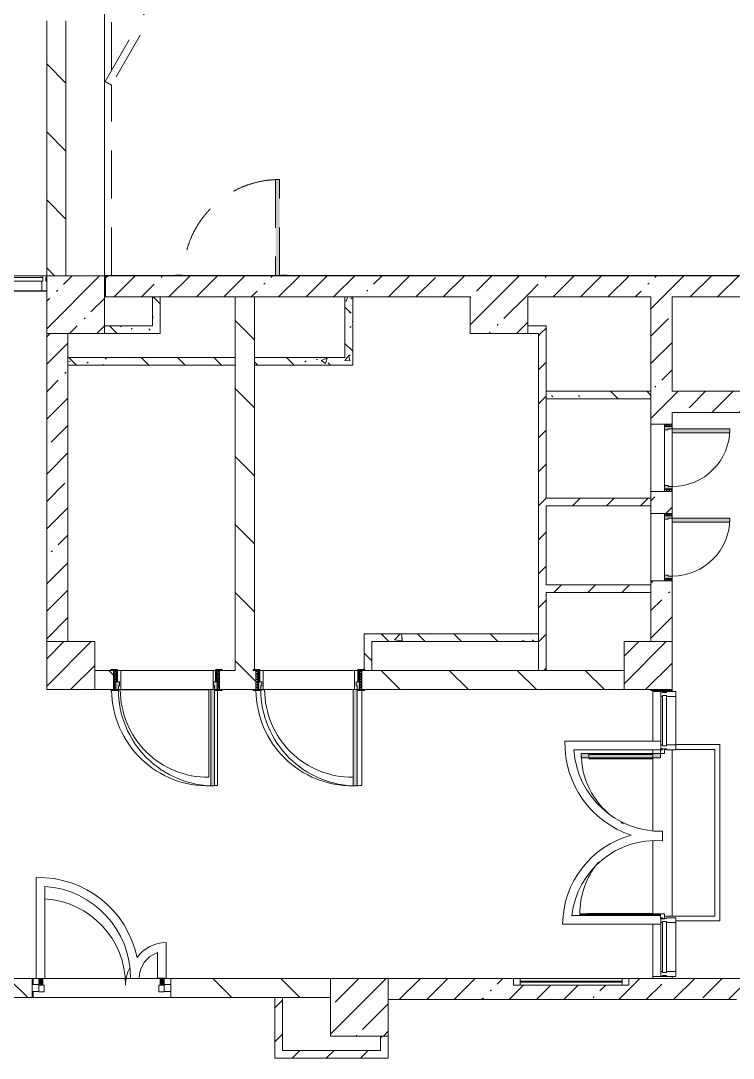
# Model space of a CAD drawing. Header units: millimetres. Extents: x 81632 to 272167, y -8553 to 29000.
# Drawn here: x 158402 to 165806, y 7070 to 17850 of the extents above; entities that cross this region are included whole.
import ezdxf

# ---------------------------------------------------------------- set-up
doc = ezdxf.new("R2010")
doc.units = ezdxf.units.MM
doc.linetypes.add('200_ШТРИХ__ш1_п0_6_', pattern=[800, 500, -300])
for name, color, linetype, lineweight, true_color in [('A-DETL-GENF-2', 7, 'Continuous', 5, 0xe2e2e2), ('A-DETL-GENF-4', 7, 'Continuous', 5, 0xaaaaaa), ('A-DOOR-5', 7, 'Continuous', 5, 0xe2e2e2), ('A-DOOR-6', 7, 'Continuous', 5, 0xaaaaaa), ('A-DOOR-FRAM-4', 7, 'Continuous', 5, 0xe2e2e2), ('A-DOOR-FRAM-6', 7, 'Continuous', 5, 0xaaaaaa), ('A-FLOR-1', 7, 'Continuous', 5, 0xaaaaaa), ('I-WALL-5', 7, 'Continuous', 5, 0x787878)]:
    doc.layers.add(name, color=color, linetype=linetype, lineweight=lineweight, true_color=true_color)
for name, color, linetype, lineweight in [('A-DETL-MBND-1', 7, '200_ШТРИХ__ш1_п0_6_', 9), ('A-GLAZ-3', 7, 'Continuous', 5), ('A-GLAZ-CURT-2', 7, 'Continuous', 5), ('A-GLAZ-CWMG-2', 7, 'Continuous', 5), ('A-WALL', 7, 'Continuous', 9), ('I-WALL-3', 7, 'Continuous', 5), ('S-COLS-1', 7, 'Continuous', 5)]:
    doc.layers.add(name, color=color, linetype=linetype, lineweight=lineweight)
pattern_1 = [(135, (144961.33, 0), (-353.5534, -353.5534), [])]
pattern_2 = [(45, (144961.33, 0), (-285.123, 285.123), []), (45, (145246.45, 0), (-285.123, 285.123), [504.031, -100.806, 16.764, -84.042])]
pattern_3 = [(45, (144961.33, 0), (-176.7767, 176.7767), [])]
pattern_4 = [(135, (144961.33, 0), (-377.171, -377.171), [533.4, -88.9, 17.78, -88.9]), (135, (144961.33, 376.94), (-377.171, -377.171), []), (50, (144961.33, 0), (637.645, -55.787), [66.675, -733.425]), (355, (144961.3, 0), (-123.35, 668.7), [53.34, -586.74]), (100.451, (145014.47, -4.65), (514.299, 612.908), [56.665, -623.315]), (46.184, (144961.3, 177.8), (948.776, -147.15), [100.012, -1100.137]), (96.636, (145040.4, 165.5), (830.91, 865.997), [84.998, -934.973]), (351.184, (144961.3, 177.8), (830.918, 865.99), [80.01, -880.11]), (21, (145050.23, 133.35), (530.651, -357.928), [66.675, -733.425]), (326, (145050.2, 133.35), (216.308, 644.658), [53.34, -586.74]), (71.451, (145094.45, 103.5), (746.96, 286.724), [56.665, -623.315]), (37.5, (144961.33, 0), (10.8105, 295.9426), [16.764, -562.864, 16.764, -578.866, -588.962]), (37.5, (144961.33, 0), (10.8105, 295.9426), [-1175.258, 16.764, -572.198]), (7.5, (144961.33, 0), (233.869, 350.6318), [16.764, -322.834, 16.764, -549.529, -224.472]), (7.5, (144961.33, 0), (233.869, 350.6318), [-905.891, 16.764, -207.708]), (327.5, (144763.08, 0), (474.5678, -20.0513), [16.764, -205.486, 16.764, -676.656, -920.115]), (327.5, (144763.08, 0), (474.5678, -20.0513), [-915.67, 16.764, -903.351]), (317.5, (144674.2, 0), (518.452, 88.9934), [16.764, -272.161, 16.764, -443.738, -653.415]), (317.5, (144674.2, 0), (518.452, 88.9934), [-749.427, 16.764, -636.651])]

# ---------------------------------------------------------------- blocks, each defined once
blk = doc.blocks.new('BSC_Колонна _Прямоугольная - 600х600-V28-2_6_3_птичка')
at = {"layer": 'S-COLS-1'}
h = blk.add_hatch(dxfattribs=at)
h.set_pattern_fill('FP_66', color=256, style=0, pattern_type=2)
h.set_pattern_definition([(45, (-14010, -14900), (-285.123, 285.123), []), (45, (-13724.88, -14900), (-285.123, 285.123), [504.031, -100.806, 16.764, -84.042])])
h.paths.add_polyline_path([(-300, -300), (300, -300), (300, 300), (-300, 300), (-300, -30)])
for p, q in [((300, 300), (-300, 300)), ((-300, 300), (-300, -300)), ((300, -300), (300, 300)), ((-300, -300), (300, -300))]:
    blk.add_line(p, q, dxfattribs=at)
blk = doc.blocks.new('110_Дверь_СКБ_1Ст_Внутренняя1 - Д-4 1100x2100h_су мгн-32375332-2_6_3_птичка')
at = {"layer": 'A-DOOR-5'}
h = blk.add_hatch(color=256, dxfattribs=at)
h.paths.add_polyline_path([(512.5, 100), (512.5, 60), (502.5, 60), (502.5, 20), (537.5, 24.3), (537.5, 100)])
h.paths.add_polyline_path([(-487.5, 100), (-512.5, 100), (-512.5, 20), (-477.5, 20), (-477.5, 60), (-487.5, 60)])
at = {"layer": 'A-DOOR-6'}
h = blk.add_hatch(dxfattribs=at)
h.set_pattern_fill('FP_22', color=256, style=0, pattern_type=2)
h.set_pattern_definition([(135, (1751.41, 164.685), (-14.14214, -14.14214), []), (225, (1751.41, 164.685), (14.14214, -14.14214), [])])
h.paths.add_polyline_path([(562.5, 100), (537.5, 100), (537.5, -100), (562.5, -100), (562.5, 24.3)])
at = {"layer": 'A-DOOR-FRAM-4'}
for points in [[(-487.5, 1100), (-487.5, 100), (-447.5, 100), (-447.5, 1100)], [(-567.5, 108), (-567.5, 100), (-497.5, 100), (-497.5, 108)], [(592.5, 108), (522.5, 108), (522.5, 100), (592.5, 100)], [(-497.5, 20), (-512.5, 20), (-512.5, -100), (-497.5, -100)], [(537.5, 20), (522.5, 20), (522.5, -100), (537.5, -100)], [(-567.5, -100), (-567.5, -108), (-497.5, -108), (-497.5, -100)], [(592.5, -100), (522.5, -100), (522.5, -108), (592.5, -108)]]:
    blk.add_hatch(color=256, dxfattribs=at).paths.add_polyline_path(points)
at = {"layer": 'A-DOOR-FRAM-6'}
h = blk.add_hatch(dxfattribs=at)
h.set_pattern_fill('FP_23', color=256, style=0, pattern_type=2)
h.set_pattern_definition([(45, (-371.384, 164.685), (-14.1421, 14.1421), []), (135, (-371.384, 164.685), (-14.1421, -14.1421), [])])
h.paths.add_polyline_path([(-512.5, 100), (-537.5, 100), (-537.5, -100), (-512.5, -100)])
at = {"layer": 'A-DOOR-6'}
for p, q in [((-487.5, 1100), (-487.5, 100)), ((-447.5, 1100), (-487.5, 1100)), ((-447.5, 100), (-447.5, 1100)), ((-487.5, 100), (-447.5, 100))]:
    blk.add_line(p, q, dxfattribs=at)
blk.add_arc((-487.5, 100), 1000, 360, 90, dxfattribs=at)
at = {"layer": 'A-DOOR-FRAM-6'}
for p, q in [((-497.5, 108), (-567.5, 108)), ((-567.5, 108), (-567.5, 100)), ((-497.5, 100), (-497.5, 108)), ((592.5, 108), (522.5, 108)), ((522.5, 108), (522.5, 100)), ((592.5, 100), (592.5, 108)), ((-567.5, 100), (-497.5, 100)), ((-512.5, 100), (-537.5, 100)), ((-537.5, 100), (-537.5, -100)), ((-487.5, 100), (-512.5, 100)), ((-512.5, 100), (-512.5, 20)), ((-512.5, -100), (-512.5, 100)), ((-497.5, 100), (-512.5, 100)), ((-512.5, 100), (-512.5, 99)), ((-512.5, 99), (-497.5, 99)), ((-512.5, 20), (-477.5, 20)), ((-497.5, 20), (-512.5, 20)), ((-512.5, 20), (-512.5, -100)), ((-497.5, 99), (-497.5, 100)), ((-497.5, -100), (-497.5, 20)), ((-487.5, 60), (-487.5, 100)), ((-477.5, 60), (-487.5, 60)), ((-477.5, 20), (-477.5, 60)), ((512.5, 60), (502.5, 60)), ((502.5, 60), (502.5, 20)), ((502.5, 20), (537.5, 20)), ((512.5, 100), (512.5, 60)), ((537.5, 100), (512.5, 100)), ((537.5, 100), (522.5, 100)), ((522.5, 100), (522.5, 99)), ((522.5, 100), (592.5, 100)), ((522.5, 99), (537.5, 99)), ((537.5, 20), (522.5, 20)), ((522.5, 20), (522.5, -100)), ((537.5, 20), (537.5, 100)), ((562.5, 100), (537.5, 100)), ((537.5, 100), (537.5, -100)), ((537.5, 99), (537.5, 100)), ((537.5, -100), (537.5, 20)), ((562.5, -100), (562.5, 100)), ((-497.5, -100), (-567.5, -100)), ((-567.5, -100), (-567.5, -108)), ((-537.5, -100), (-512.5, -100)), ((-512.5, -100), (-497.5, -100)), ((-497.5, -108), (-497.5, -100)), ((522.5, -100), (537.5, -100)), ((592.5, -100), (522.5, -100)), ((522.5, -100), (522.5, -108)), ((537.5, -100), (562.5, -100)), ((592.5, -108), (592.5, -100)), ((-567.5, -108), (-497.5, -108)), ((522.5, -108), (592.5, -108))]:
    blk.add_line(p, q, dxfattribs=at)
blk = doc.blocks.new('110_Дверь_СКБ_1Ст_Внутренняя1 - Д-13 1100x2100h_кладовая-33288301-2_6_3_птичка')
at = {"layer": 'A-DETL-MBND-1'}
for points in [[(512, 113), (512, 1110), (472, 1110), (472, 113)], [(592, 113), (592, 118), (522, 113)]]:
    blk.add_hatch(color=256, dxfattribs=at).paths.add_polyline_path(points)
for p, q in [((472, 1110), (472, 113)), ((512, 1110), (472, 1110)), ((512, 113), (512, 1110)), ((-498, 118), (-568, 118)), ((592, 118), (522, 118))]:
    blk.add_line(p, q, dxfattribs=at)
blk.add_arc((512, 110), 1000, 90, 179.8021, dxfattribs=at)
blk = doc.blocks.new('DOR__перегородка__Прямоугольная - ТП-2_ Вн_ДПГ_9480х4200h_2-23998078-2_6_3_птичка')
at = {"layer": 'A-DETL-MBND-1'}
for p, q in [((3, -75), (1987, -75)), ((1982, -72), (2019, -7)), ((3194, -772), (1982, -72)), ((2019, -7), (3231, -707)), ((2137, -75), (4324, -75)), ((3230, -707), (4443, -7)), ((4480, -72), (3268, -772)), ((4443, -7), (4480, -72)), ((4474, -75), (4487, -75)), ((4481, -72), (4518, -7)), ((5693, -772), (4481, -72)), ((4518, -7), (5731, -707)), ((4637, -75), (6824, -75)), ((5730, -707), (6942, -7)), ((6980, -72), (5767, -772)), ((6942, -7), (6980, -72)), ((6974, -75), (6985, -75)), ((6979, -72), (7017, -7)), ((8192, -772), (6979, -72)), ((7017, -7), (8229, -707)), ((7135, -75), (9323, -75)), ((8229, -707), (9441, -7)), ((9479, -72), (8267, -772)), ((9105, -201), (9105, -75)), ((9180, -158), (9180, -75)), ((9255, -114), (9255, -75)), ((9441, -7), (9479, -72)), ((9473, -75), (9480, -75)), ((9255, -1474), (9255, -201)), ((9330, -1474), (9330, -158)), ((9405, -1474), (9405, -114)), ((9105, -1474), (9105, -288)), ((9180, -1474), (9180, -244)), ((9480, -1474), (9480, -450)), ((3231, -707), (3194, -772)), ((3268, -772), (3230, -707)), ((5731, -707), (5693, -772)), ((5767, -772), (5730, -707)), ((8229, -707), (8192, -772)), ((8267, -772), (8229, -707)), ((9105, -1474), (9480, -1474))]:
    blk.add_line(p, q, dxfattribs=at)
blk = doc.blocks.new('BSC_Колонна _Прямоугольная - 500х500-V83-2_6_3_птичка')
at = {"layer": 'S-COLS-1'}
h = blk.add_hatch(dxfattribs=at)
h.set_pattern_fill('FP_107', color=256, style=0, pattern_type=2)
h.set_pattern_definition([(45, (-19960, -11150), (-285.123, 285.123), []), (45, (-19674.88, -11150), (-285.123, 285.123), [504.031, -100.806, 16.764, -84.042])])
h.paths.add_polyline_path([(-118, -250), (250, -250), (250, 250), (-250, 250), (-250, -250)])
for p, q in [((250, 250), (-250, 250)), ((-250, 250), (-250, -250)), ((250, -250), (250, 250)), ((-250, -250), (250, -250))]:
    blk.add_line(p, q, dxfattribs=at)
blk = doc.blocks.new('110_Дверь_СКБ_1Ст - д-18 _п_ 700x2100h_Технический шкаф ЭОМ и СС-32102833-2_6_3_птичка')
at = {"layer": 'A-DOOR-5'}
h = blk.add_hatch(color=256, dxfattribs=at)
h.paths.add_polyline_path([(337.5, 110), (312.5, 110), (312.5, 70), (302.5, 70), (302.5, 30), (337.5, 30)])
h.paths.add_polyline_path([(-277.5, 30), (-277.5, 70), (-287.5, 70), (-287.5, 110), (-312.5, 110), (-312.5, 30)])
at = {"layer": 'A-DOOR-6'}
h = blk.add_hatch(dxfattribs=at)
h.set_pattern_fill('FP_121', color=256, style=0, pattern_type=2)
h.set_pattern_definition([(135, (1951.41, 174.685), (-14.14214, -14.14214), []), (225, (1951.41, 174.685), (14.14214, -14.14214), [])])
h.paths.add_polyline_path([(362.5, 110), (337.5, 110), (337.5, 30), (362.5, 30)])
at = {"layer": 'A-DOOR-FRAM-4'}
blk.add_hatch(color=256, dxfattribs=at).paths.add_polyline_path([(-247.5, 710), (-287.5, 710), (-287.5, 110), (-247.5, 110), (-247.5, 642.1)])
at = {"layer": 'A-DOOR-FRAM-6'}
h = blk.add_hatch(dxfattribs=at)
h.set_pattern_fill('FP_122', color=256, style=0, pattern_type=2)
h.set_pattern_definition([(45, (-171.384, 174.685), (-14.1421, 14.1421), []), (135, (-171.384, 174.685), (-14.1421, -14.1421), [])])
h.paths.add_polyline_path([(-312.5, 110), (-337.5, 110), (-337.5, 30), (-312.5, 30)])
at = {"layer": 'A-DOOR-6'}
for p, q in [((-287.5, 710), (-287.5, 110)), ((-247.5, 710), (-287.5, 710)), ((-247.5, 110), (-247.5, 710)), ((-287.5, 110), (-247.5, 110))]:
    blk.add_line(p, q, dxfattribs=at)
blk.add_arc((-287.5, 110), 600, 360, 90, dxfattribs=at)
at = {"layer": 'A-DOOR-FRAM-6'}
for p, q in [((-312.5, 110), (-337.5, 110)), ((-337.5, 110), (-337.5, 30)), ((-287.5, 110), (-312.5, 110)), ((-312.5, 110), (-312.5, 30)), ((-312.5, 30), (-312.5, 110)), ((-287.5, 70), (-287.5, 110)), ((-247.5, 110), (312.5, 110)), ((312.5, 110), (312.5, 70)), ((337.5, 110), (312.5, 110)), ((337.5, 30), (337.5, 110)), ((362.5, 110), (337.5, 110)), ((337.5, 110), (337.5, 30)), ((362.5, 30), (362.5, 110)), ((-337.5, 30), (-312.5, 30)), ((-312.5, 30), (-277.5, 30)), ((-277.5, 70), (-287.5, 70)), ((-277.5, 30), (-277.5, 70)), ((302.5, 30), (-277.5, 30)), ((312.5, 70), (302.5, 70)), ((302.5, 70), (302.5, 30)), ((302.5, 30), (337.5, 30)), ((337.5, 30), (362.5, 30))]:
    blk.add_line(p, q, dxfattribs=at)
blk = doc.blocks.new('BSC_Колонна _Прямоугольная - 500х500-V111-2_6_3_птичка')
at = {"layer": 'S-COLS-1'}
h = blk.add_hatch(dxfattribs=at)
h.set_pattern_fill('FP_130', color=256, style=0, pattern_type=2)
h.set_pattern_definition([(45, (-13960, -11150), (-285.123, 285.123), []), (45, (-13674.88, -11150), (-285.123, 285.123), [504.031, -100.806, 16.764, -84.042])])
h.paths.add_polyline_path([(-250, -250), (250, -250), (250, 250), (-250, 250)])
for p, q in [((250, 250), (-250, 250)), ((-250, 250), (-250, -250)), ((250, -250), (250, 250)), ((-250, -250), (250, -250))]:
    blk.add_line(p, q, dxfattribs=at)
blk = doc.blocks.new('BSC_Колонна _Прямоугольная - 600х600-V131-2_6_3_птичка')
at = {"layer": 'S-COLS-1'}
h = blk.add_hatch(dxfattribs=at)
h.set_pattern_fill('FP_150', color=256, style=0, pattern_type=2)
h.set_pattern_definition([(45, (-16960, -7600), (-285.123, 285.123), []), (45, (-16674.88, -7600), (-285.123, 285.123), [504.031, -100.806, 16.764, -84.042])])
h.paths.add_polyline_path([(-300, -300), (300, -300), (300, 300), (-300, 300)])
for p, q in [((300, 300), (-300, 300)), ((-300, 300), (-300, -300)), ((300, -300), (300, 300)), ((-300, -300), (300, -300))]:
    blk.add_line(p, q, dxfattribs=at)
blk = doc.blocks.new('Прямоугольный импост - Импост структурный с накладкой - 160мм-23997896-2_6_3_птичка')
at = {"layer": 'A-GLAZ-CWMG-2'}
for p, q in [((-50, 40), (-50, 140)), ((-50, 140), (0, 140)), ((-40, 40), (-50, 40)), ((-50, -17), (-50, 0)), ((-50, 0), (-40, 0)), ((-40, 0), (-40, 40)), ((-10, 40), (-10, 0)), ((0, 40), (-10, 40)), ((-10, 0), (0, 0)), ((0, -17), (-50, -17))]:
    blk.add_line(p, q, dxfattribs=at)
blk = doc.blocks.new('Системная панель - Стекло - 40мм-23997898-2_6_3_птичка')
at = {"layer": 'A-GLAZ-CURT-2'}
h = blk.add_hatch(dxfattribs=at)
h.set_pattern_fill('FP_155', color=256, style=0, pattern_type=2)
h.set_pattern_definition([(45, (-13750.1, -14683), (-1414.21, 1414.21), [1000, -3000]), (45, (-14750.1, -15183), (-1414.21, 1414.21), [3000, -1000]), (45, (-12750.1, -15683), (-1414.21, 1414.21), [1000, -3000])])
h.paths.add_polyline_path([(420, -40), (420, 0), (-420, 0), (-420, -40), (288, -40)])
for p, q in [((420, 0), (-420, 0)), ((-420, 0), (-420, -40)), ((-420, -40), (420, -40)), ((420, -40), (420, 0))]:
    blk.add_line(p, q, dxfattribs=at)
blk = doc.blocks.new('Прямоугольный импост - Импост структурный с накладкой - 160мм-23771920-2_6_3_птичка')
at = {"layer": 'A-GLAZ-CWMG-2'}
for p, q in [((13660, 15200), (12840, 15200)), ((13660, 15043), (12840, 15043))]:
    blk.add_line(p, q, dxfattribs=at)
blk = doc.blocks.new('Прямоугольный импост - 50 x 70 мм-31927764-2_6_3_птичка')
at = {"layer": 'A-GLAZ-CWMG-2'}
for p, q in [((-70, 35), (0, 35)), ((-70, -35), (-70, 35)), ((0, 35), (0, -35)), ((0, -35), (-70, -35))]:
    blk.add_line(p, q, dxfattribs=at)
blk = doc.blocks.new('Дверь_Витражная_остекление_ - ДВН_ДАО_Главный вход_1200 в свету Д-22 _п_-31928779-2_6_3_птичка')
at = {"layer": 'A-DOOR-5'}
for points in [[(-610, 30), (-610, 100), (-650, 100), (-650, 30)], [(650, 30), (650, 103), (610, 103), (610, 30)]]:
    blk.add_hatch(color=256, dxfattribs=at).paths.add_polyline_path(points)
at = {"layer": 'A-DETL-GENF-4'}
for p, q in [((-650, 100), (-650, 35)), ((-650, 30), (-610, 30)), ((-595, 30), (-650, 30)), ((-610, 30), (-610, 100)), ((-595, -40), (-595, 30)), ((595, -40), (595, 30)), ((595, 30), (650, 30)), ((610, 103), (610, 30)), ((610, 30), (650, 30)), ((650, 35), (650, 103)), ((-650, -40), (-595, -40)), ((650, -40), (595, -40))]:
    blk.add_line(p, q, dxfattribs=at)
at = {"layer": 'A-DOOR-6'}
for p, q in [((-650, 100), (-650, 35)), ((650, 103), (650, 35))]:
    blk.add_line(p, q, dxfattribs=at)
for centre, radius, start, end in [((-650, 30), 900, 360, 86.0972), ((650, 30), 400, 153.3442, 180)]:
    blk.add_arc(centre, radius, start, end, dxfattribs=at)
blk = doc.blocks.new('Прямоугольный импост - 50 x 70 мм-31701779-2_6_3_птичка')
at = {"layer": 'A-GLAZ-CWMG-2'}
for p, q in [((0, 35), (-70, 35)), ((-70, 35), (-70, -35)), ((0, -35), (0, 35)), ((-70, -35), (0, -35))]:
    blk.add_line(p, q, dxfattribs=at)
blk = doc.blocks.new('Прямоугольный импост - Импост структурный с накладкой - 160мм Темный-30756008-2_6_3_птичка')
at = {"layer": 'A-GLAZ-CWMG-2'}
for p, q in [((-50, 0), (-50, 17)), ((-50, 17), (0, 17)), ((-40, 0), (-50, 0)), ((-40, -40), (-40, 0)), ((0, 0), (-10, 0)), ((-10, 0), (-10, -40)), ((0, 17), (0, 0)), ((-50, -140), (-50, -40)), ((-50, -40), (-40, -40)), ((-10, -40), (0, -40)), ((0, -40), (0, -140)), ((0, -140), (-50, -140))]:
    blk.add_line(p, q, dxfattribs=at)
blk = doc.blocks.new('Системная панель - Стекло - 40мм-32387041-2_6_3_птичка')
at = {"layer": 'A-GLAZ-CURT-2'}
h = blk.add_hatch(dxfattribs=at)
h.set_pattern_fill('FP_160', color=256, style=0, pattern_type=2)
h.set_pattern_definition([(135, (10077.7, -20610), (-1414.21, -1414.21), [1000, -3000]), (135, (10577.7, -21610), (-1414.21, -1414.21), [3000, -1000]), (135, (11077.7, -19610), (-1414.21, -1414.21), [1000, -3000])])
h.paths.add_polyline_path([(262, 40), (-262, 40), (-262, 0), (262, 0)])
for p, q in [((262, 40), (-262, 40)), ((-262, 40), (-262, 0)), ((-262, 0), (262, 0)), ((262, 0), (262, 40))]:
    blk.add_line(p, q, dxfattribs=at)
blk = doc.blocks.new('Прямоугольный импост - Импост структурный с накладкой - 160мм Темный-30755591-2_6_3_птичка')
at = {"layer": 'A-GLAZ-CWMG-2'}
for p, q in [((-25, 0), (-25, 17)), ((-25, 17), (25, 17)), ((-15, 0), (-25, 0)), ((-15, -40), (-15, 0)), ((25, 0), (15, 0)), ((15, 0), (15, -40)), ((25, 17), (25, 0)), ((-25, -140), (-25, -40)), ((-25, -40), (-15, -40)), ((15, -40), (25, -40)), ((25, -40), (25, -140)), ((25, -140), (-25, -140))]:
    blk.add_line(p, q, dxfattribs=at)
blk = doc.blocks.new('Системная панель - Стекло - 40мм-32387061-2_6_3_птичка')
at = {"layer": 'A-GLAZ-CURT-2'}
for p, q in [((265, 40), (-265, 40)), ((-265, 40), (-265, 0)), ((-265, 0), (265, 0)), ((265, 0), (265, 40))]:
    blk.add_line(p, q, dxfattribs=at)
blk = doc.blocks.new('Прямоугольный импост - Импост структурный с накладкой - 160мм Темный-32387059-2_6_3_птичка')
at = {"layer": 'A-GLAZ-CWMG-2'}
for p, q in [((20093, 7970), (20093, 8480)), ((20250, 7970), (20250, 8480))]:
    blk.add_line(p, q, dxfattribs=at)
blk = doc.blocks.new('Прямоугольный импост - Импост структурный с накладкой - 160мм Темный-30755595-2_6_3_птичка')
at = {"layer": 'A-GLAZ-CWMG-2'}
for p, q in [((0, 17), (-50, 17)), ((-50, 17), (-50, 0)), ((-50, 0), (-40, 0)), ((-40, 0), (-40, -40)), ((-10, -40), (-10, 0)), ((-10, 0), (0, 0)), ((0, 0), (0, 17)), ((-40, -40), (-50, -40)), ((-50, -40), (-50, -140)), ((0, -40), (-10, -40)), ((0, -140), (0, -40)), ((-50, -140), (0, -140))]:
    blk.add_line(p, q, dxfattribs=at)
blk = doc.blocks.new('Дверь_Витражная_остекление_ - ВВ-16 остекление-32390142-2_6_3_птичка')
at = {"layer": 'A-DETL-GENF-2'}
for points in [[(-788, -268), (-788, -20), (-833, -20), (-833, -845), (-788, -845)], [(850, -860), (850, -20), (838, -20), (838, -860)]]:
    blk.add_hatch(color=256, dxfattribs=at).paths.add_polyline_path(points)
at = {"layer": 'A-DETL-GENF-4'}
for p, q in [((-788, -20), (-833, -20)), ((-833, -845), (-833, -20)), ((-788, -20), (-833, -20)), ((-833, -20), (-833, -845)), ((-833, -100), (-788, -100)), ((-823, -765), (-823, -100)), ((-788, -845), (-788, -20)), ((-788, -845), (-788, -20)), ((-779, -765), (-779, -100)), ((829, -780), (829, -100)), ((838, -860), (838, -20)), ((838, -20), (838, -860)), ((850, -100), (838, -100)), ((-833, -765), (-788, -765)), ((-833, -845), (-788, -845)), ((-833, -845), (-788, -845)), ((850, -780), (838, -780)), ((850, -860), (838, -860)), ((838, -860), (850, -860))]:
    blk.add_line(p, q, dxfattribs=at)
at = {"layer": 'A-DOOR-6'}
for p, q in [((-883, 20), (-833, 20)), ((-883, -20), (-883, 20)), ((-833, 20), (-833, -20)), ((833, 20), (883, 20)), ((833, -20), (833, 20)), ((883, 20), (883, -20)), ((-833, -20), (-883, -20)), ((-833, -845), (-833, -20)), ((833, -860), (833, -20)), ((883, -20), (833, -20))]:
    blk.add_line(p, q, dxfattribs=at)
for centre, radius, start, end in [((-833, -20), 825, 329.8094, 332.2043), ((-833, -20), 825, 270, 322.6078), ((833, -20), 840, 230.3386, 232.9926), ((833, -20), 840, 234.0758, 270)]:
    blk.add_arc(centre, radius, start, end, dxfattribs=at)
blk = doc.blocks.new('Прямоугольный импост - Импост структурный с накладкой - 160мм Темный-32387142-2_6_3_птичка')
at = {"layer": 'A-GLAZ-CWMG-2'}
for p, q in [((20093, 10325), (20093, 10830)), ((20250, 10325), (20250, 10830))]:
    blk.add_line(p, q, dxfattribs=at)
blk = doc.blocks.new('120_Окно_СКБ_1Ст - 120_Окно_СКБ_1Ст 400х1200 EI30-24228621-2_6_3_птичка')
at = {"layer": 'A-GLAZ-3'}
for p, q in [((-600, 40), (-600, 110)), ((-600, 110), (-530, 110)), ((600, 110), (-600, 110)), ((-530, 110), (-530, 40)), ((530, 40), (530, 110)), ((530, 110), (600, 110)), ((600, 110), (600, 40)), ((-530, 40), (-600, 40)), ((-600, 40), (600, 40)), ((530, 80), (-530, 80)), ((530, 70), (-530, 70)), ((600, 40), (530, 40))]:
    blk.add_line(p, q, dxfattribs=at)

msp = doc.modelspace()

# ---------------------------------------------------------------- hatches: boundary and pattern name
at = {"layer": 'I-WALL-3'}
h = msp.add_hatch(dxfattribs=at)
h.set_pattern_fill('FP_76', color=256, style=0, pattern_type=2)
h.set_pattern_definition(pattern_1)
h.paths.add_polyline_path([(158671.6, 15200), (158871.6, 15200), (158871.6, 17850), (158671.6, 17850), (158671.6, 15982.8)])
h.paths.add_polyline_path([(158871.6, 18450), (158871.6, 21600), (158671.6, 21600), (158671.6, 18450)])
h.paths.add_polyline_path([(158871.6, 22200), (158871.6, 26300), (158671.6, 26300), (158671.6, 22200)])
h = msp.add_hatch(dxfattribs=at)
h.set_pattern_fill('FP_73', color=256, style=0, pattern_type=2)
h.set_pattern_definition(pattern_2)
h.paths.add_polyline_path([(172907.1, 14980), (174971.3, 14980), (174971.3, 15200), (171371.3, 15200), (171371.3, 14980)])
h.paths.add_polyline_path([(175751.3, 14980), (175751.3, 15200), (175571.3, 15196.3), (175571.3, 14980)])
h.paths.add_polyline_path([(159771.3, 14980), (163071.6, 14980), (163071.6, 15200), (159281.3, 15200), (159281.3, 14980), (159400.2, 14980)])
h.paths.add_polyline_path([(170771.3, 14980), (170771.3, 15200), (167471.3, 15200), (167471.3, 14980), (169305.3, 14980)])
h.paths.add_polyline_path([(165171.3, 14980), (166871.3, 14980), (166871.3, 15200), (163671.6, 15200), (163671.6, 14980), (164951.3, 14980)])
h = msp.add_hatch(dxfattribs=at)
h.set_pattern_fill('FP_76', color=256, style=0, pattern_type=2)
h.set_pattern_definition(pattern_1)
h.paths.add_polyline_path([(160631.3, 11100), (160816.3, 11100), (160816.3, 11108), (160831.3, 11108), (160831.3, 14980), (160631.3, 14980), (160631.3, 11532)])
h = msp.add_hatch(dxfattribs=at)
h.set_pattern_fill('FP_73', color=256, style=0, pattern_type=2)
h.set_pattern_definition(pattern_2)
h.paths.add_polyline_path([(165171.3, 10890), (165171.3, 10900), (164951.3, 10900), (164951.3, 10890)])
h.paths.add_polyline_path([(165062.4, 11400), (165171.3, 11400), (165171.3, 12030), (164951.3, 12030), (164951.3, 11400)])
h.paths.add_polyline_path([(165091.3, 12730), (165171.3, 12730), (165171.3, 12960), (164951.3, 12960), (164951.3, 12730)])
h.paths.add_polyline_path([(165171.3, 13660), (165171.3, 14980), (164951.3, 14980), (164951.3, 13660), (165091.3, 13660)])
h = msp.add_hatch(dxfattribs=at)
h.set_pattern_fill('FP_77', color=256, style=0, pattern_type=2)
h.set_pattern_definition(pattern_3)
h.paths.add_polyline_path([(163781.3, 14600), (163861.3, 14600), (163861.3, 14680), (163671.6, 14680), (163671.6, 14600)])
h = msp.add_hatch(dxfattribs=at)
h.set_pattern_fill('FP_73', color=256, style=0, pattern_type=2)
h.set_pattern_definition(pattern_2)
h.paths.add_polyline_path([(158891.3, 11400), (158891.3, 14600), (158671.3, 14600), (158671.5, 11400)])
h = msp.add_hatch(dxfattribs=at)
h.set_pattern_fill('FP_77', color=256, style=0, pattern_type=2)
h.set_pattern_definition(pattern_3)
h.paths.add_polyline_path([(163781.3, 11100), (163861.3, 11100), (163861.3, 14600), (163781.3, 14600), (163781.3, 11400)])
h = msp.add_hatch(dxfattribs=at)
h.set_pattern_fill('FP_73', color=256, style=0, pattern_type=2)
h.set_pattern_definition(pattern_2)
h.paths.add_polyline_path([(175608.5, 13780), (175751.3, 13780), (175751.3, 14000), (165171.3, 14000), (165171.3, 13780), (174708.1, 13780)])
h = msp.add_hatch(dxfattribs=at)
h.set_pattern_fill('FP_77', color=256, style=0, pattern_type=2)
h.set_pattern_definition(pattern_3)
h.paths.add_polyline_path([(164951.3, 12810), (164951.3, 12890), (163861.3, 12890), (163861.3, 12810), (163902.5, 12810)])
h = msp.add_hatch(dxfattribs=at)
h.set_pattern_fill('FP_77', color=256, style=0, pattern_type=2)
h.set_pattern_definition(pattern_3)
h.paths.add_polyline_path([(164951.3, 11910), (164951.3, 11990), (163861.3, 11990), (163861.3, 11910), (163902.5, 11910)])
h = msp.add_hatch(dxfattribs=at)
h.set_pattern_fill('FP_76', color=256, style=0, pattern_type=2)
h.set_pattern_definition(pattern_1)
h.paths.add_polyline_path([(164671.3, 10900), (164671.3, 11100), (161946.3, 11100), (161946.3, 10900), (163902.5, 10900)])
h.paths.add_polyline_path([(159366.3, 10900), (159366.3, 11100), (159171.3, 11100), (159171.3, 10900), (159336.3, 10900)])
h.paths.add_polyline_path([(160496.3, 10900), (160846.3, 10900), (160846.3, 11100), (160466.3, 11100), (160466.3, 10900)])
h = msp.add_hatch(dxfattribs=at)
h.set_pattern_fill('FP_76', color=256, style=0, pattern_type=2)
h.set_pattern_definition(pattern_1)
h.paths.add_polyline_path([(161621.3, 7700), (161621.3, 7900), (159961.2, 7900), (159961.2, 7700), (161121.3, 7700)])
h.paths.add_polyline_path([(151491.3, 7700), (152621.3, 7700), (152621.3, 7900), (151491.3, 7900)])
h.paths.add_polyline_path([(158521.2, 7700), (158521.2, 7900), (157721.3, 7900), (157721.3, 7700), (158499.7, 7700)])
h.paths.add_polyline_path([(153821.3, 7700), (157121.3, 7700), (157121.3, 7900), (156421.3, 7900), (156421.3, 7830), (155621.3, 7830), (155621.3, 7900), (153221.3, 7900), (153221.3, 7700), (153621.3, 7700)])
h.paths.add_polyline_path([(148991.3, 7700), (148991.3, 7900), (148691.3, 7900), (148691.3, 7700)])
h = msp.add_hatch(dxfattribs=at)
h.set_pattern_fill('FP_73', color=256, style=0, pattern_type=2)
h.set_pattern_definition(pattern_2)
h.paths.add_polyline_path([(165841.3, 7680), (166871.3, 7680), (166871.3, 7900), (164721.3, 7900), (164721.3, 7830), (163521.3, 7830), (163521.3, 7900), (162221.3, 7900), (162221.3, 7680), (165703.4, 7680)])
h = msp.add_hatch(dxfattribs=at)
h.set_pattern_fill('FP_77', color=256, style=0, pattern_type=2)
h.set_pattern_definition(pattern_3)
h.paths.add_polyline_path([(161121.3, 7070), (161121.3, 7700), (161041.3, 7700), (161041.3, 7070)])
h = msp.add_hatch(dxfattribs=at)
h.set_pattern_fill('FP_77', color=256, style=0, pattern_type=2)
h.set_pattern_definition(pattern_3)
h.paths.add_polyline_path([(162221.3, 7150), (162221.3, 7300), (162141.3, 7300), (162141.3, 7150)])
h = msp.add_hatch(dxfattribs=at)
h.set_pattern_fill('FP_77', color=256, style=0, pattern_type=2)
h.set_pattern_definition(pattern_3)
h.paths.add_polyline_path([(161121.3, 7070), (162221.3, 7070), (162221.3, 7150), (161121.3, 7150)])
at = {"layer": 'I-WALL-5'}
h = msp.add_hatch(dxfattribs=at)
h.set_pattern_fill('FP_80', color=256, style=0, pattern_type=2)
h.set_pattern_definition(pattern_4)
h.paths.add_polyline_path([(159851.3, 14680), (159851.3, 14980), (159771.3, 14980), (159771.3, 14680)])
h = msp.add_hatch(dxfattribs=at)
h.set_pattern_fill('FP_80', color=256, style=0, pattern_type=2)
h.set_pattern_definition(pattern_4)
h.paths.add_polyline_path([(161851.3, 14350), (161851.3, 14980), (161771.3, 14980), (161771.3, 14350)])
h = msp.add_hatch(dxfattribs=at)
h.set_pattern_fill('FP_80', color=256, style=0, pattern_type=2)
h.set_pattern_definition(pattern_4)
h.paths.add_polyline_path([(159271.3, 14600), (159851.3, 14600), (159851.3, 14680), (159271.3, 14680)])
h = msp.add_hatch(dxfattribs=at)
h.set_pattern_fill('FP_80', color=256, style=0, pattern_type=2)
h.set_pattern_definition(pattern_4)
h.paths.add_polyline_path([(160631.3, 14270), (160631.3, 14350), (158891.3, 14350), (158891.3, 14270), (160300.7, 14270)])
h = msp.add_hatch(dxfattribs=at)
h.set_pattern_fill('FP_80', color=256, style=0, pattern_type=2)
h.set_pattern_definition(pattern_4)
h.paths.add_polyline_path([(160831.3, 14270), (161851.3, 14270), (161851.3, 14350), (160831.3, 14350)])
h = msp.add_hatch(dxfattribs=at)
h.set_pattern_fill('FP_80', color=256, style=0, pattern_type=2)
h.set_pattern_definition(pattern_4)
h.paths.add_polyline_path([(164951.3, 13920), (164951.3, 14000), (163861.3, 14000), (163861.3, 13920), (163902.5, 13920)])
h = msp.add_hatch(dxfattribs=at)
h.set_pattern_fill('FP_80', color=256, style=0, pattern_type=2)
h.set_pattern_definition(pattern_4)
h.paths.add_polyline_path([(162051.3, 11100), (162051.3, 11480), (161971.3, 11480), (161976.3, 11100)])
h = msp.add_hatch(dxfattribs=at)
h.set_pattern_fill('FP_80', color=256, style=0, pattern_type=2)
h.set_pattern_definition(pattern_4)
h.paths.add_polyline_path([(163781.3, 11400), (163781.3, 11480), (162051.3, 11480), (162051.3, 11400), (162101.6, 11400)])
at = {"layer": 'S-COLS-1'}
h = msp.add_hatch(dxfattribs=at)
h.set_pattern_fill('FP_73', color=256, style=0, pattern_type=2)
h.set_pattern_definition(pattern_2)
h.paths.add_polyline_path([(163671.6, 14600), (163671.6, 15200), (163071.6, 15200), (163071.6, 14600)])

# ---------------------------------------------------------------- linework, layer by layer
at = {"layer": 'A-FLOR-1'}
for p, q in [((159271.6, 15200), (159271.6, 24680)), ((175571.3, 15203.4), (159271.4, 15203.4)), ((158671.3, 15040), (151731.3, 15040)), ((159281.3, 14980), (159271.3, 14980)), ((159406.3, 11100), (159441.3, 11100)), ((159441.3, 11100), (159441.3, 10897.8)), ((160401.3, 10900), (160401.3, 11100)), ((160401.3, 11100), (160426.3, 11100)), ((160886.3, 11100), (160921.3, 11100)), ((160921.3, 11100), (160921.3, 10900)), ((161871.3, 10900), (161871.3, 11100)), ((161871.3, 11100), (161906.3, 11100)), ((159436.3, 10899), (159406.3, 10899)), ((159441.3, 10897.8), (160356.3, 10897.8)), ((160376.3, 10900), (160356.3, 10900)), ((160356.3, 10900), (160356.3, 9990.1)), ((160446.3, 9905), (160446.3, 10892)), ((160936.3, 10899), (160886.3, 10899)), ((160921.3, 10900), (161856.3, 10900)), ((161946.3, 9905), (161946.3, 10892)), ((165054.3, 10363), (164057.6, 10363)), ((164149.6, 10273), (165051.3, 10273)), ((165091.3, 10278.9), (165111.3, 10278.9)), ((165666.3, 10328.9), (165211.3, 10328.9)), ((165211.3, 10278.9), (165616.3, 10278.9)), ((165616.3, 10278.9), (165616.3, 8547.4)), ((165666.3, 8497.4), (165666.3, 10328.9)), ((165071.3, 9329.4), (165071.3, 9428.1)), ((158561.5, 8947.6), (158561.5, 7900)), ((158651.5, 7900), (158651.5, 8855.9)), ((165051.3, 8553), (164128.6, 8553)), ((165616.3, 8547.4), (165091.3, 8547.4)), ((164033, 8463), (165054.3, 8463)), ((165211.3, 8497.4), (165666.3, 8497.4)), ((159912.6, 7903), (159912.6, 8272)), ((159822.6, 8167.1), (159822.6, 7903)), ((158521.2, 7900), (159961.2, 7900)), ((158530.6, 7900), (158530.6, 7835)), ((159822.6, 7903), (159912.6, 7903)), ((158530.6, 7765), (158530.6, 7700))]:
    msp.add_line(p, q, dxfattribs=at)
for centre, radius, start, end in [((160346.3, 10900), 1000, 180.45922, 271.72242), ((160346.3, 10900), 910, 180.06296, 270.62964), ((161846.3, 10900), 1000, 180.45922, 270.57477), ((161846.3, 10900), 910, 180.06296, 270.62964), ((165057.3, 10338), 1000, 178.56746, 251.86052), ((165057.3, 10338), 910, 184.09604, 270.88287), ((160346.3, 10900), 1000, 274.01771, 275.73917), ((161846.3, 10900), 1000, 272.87006, 275.73917), ((165001.9, 8453.1), 969, 105.31636, 179.41553), ((165001.9, 8453.1), 879, 85.47205, 173.47514), ((158588.6, 7903), 1045, 11.78406, 91.48467), ((158588.6, 7903), 955, 359.82001, 86.22206), ((159912.6, 7903), 369, 90, 144.66492), ((159912.6, 7903), 279, 108.81906, 180.6161)]:
    msp.add_arc(centre, radius, start, end, dxfattribs=at)
at = {"layer": 'A-WALL'}
for p, q in [((159851.3, 14980), (159771.3, 14980)), ((160831.3, 14980), (160631.3, 14980)), ((161851.3, 14980), (161771.3, 14980)), ((158891.3, 14350), (158891.3, 14270)), ((160631.3, 14270), (160631.3, 14350)), ((160831.3, 14350), (160831.3, 14270)), ((163861.3, 14000), (163861.3, 13920)), ((164951.3, 13920), (164951.3, 14000)), ((164951.3, 12810), (164951.3, 12890)), ((164951.3, 11910), (164951.3, 11990)), ((163781.3, 11400), (163781.3, 11480)), ((161976.3, 11100), (162051.3, 11100)), ((163781.3, 11100), (163861.3, 11100)), ((165171.3, 10890), (165171.3, 10900)), ((164971.3, 7900), (165171.3, 7900)), ((161121.3, 7700), (161041.3, 7700))]:
    msp.add_line(p, q, dxfattribs=at)
at = {"layer": 'I-WALL-3'}
for p, q in [((158671.6, 17850), (158671.6, 15200)), ((158871.6, 15200), (158871.6, 17850)), ((163071.6, 15200), (159281.3, 15200)), ((159281.3, 15200), (159281.3, 14980)), ((166871.3, 15200), (163671.6, 15200)), ((159281.3, 14980), (159771.3, 14980)), ((159771.3, 14980), (159771.3, 14680)), ((159851.3, 14980), (160631.3, 14980)), ((159851.3, 14600), (159851.3, 14980)), ((160631.3, 14980), (160631.3, 14350)), ((160831.3, 14350), (160831.3, 14980)), ((160831.3, 14980), (161771.3, 14980)), ((161771.3, 14980), (161771.3, 14350)), ((161851.3, 14980), (163071.6, 14980)), ((161851.3, 14270), (161851.3, 14980)), ((163671.6, 14980), (164951.3, 14980)), ((164951.3, 14980), (164951.3, 14000)), ((165171.3, 14980), (166871.3, 14980)), ((165171.3, 14000), (165171.3, 14980)), ((159771.3, 14680), (159271.3, 14680)), ((163861.3, 14680), (163671.6, 14680)), ((163671.6, 14680), (163671.6, 14600)), ((163861.3, 14000), (163861.3, 14680)), ((158671.3, 14600), (158671.3, 11400)), ((158891.3, 14350), (158891.3, 14600)), ((159271.3, 14600), (159851.3, 14600)), ((163671.6, 14600), (163781.3, 14600)), ((163781.3, 14600), (163781.3, 11480)), ((160631.3, 14350), (158891.3, 14350)), ((161771.3, 14350), (160831.3, 14350)), ((158891.3, 11400), (158891.3, 14270)), ((158891.3, 14270), (160631.3, 14270)), ((160631.3, 14270), (160631.3, 11100)), ((160831.3, 11108), (160831.3, 14270)), ((160831.3, 14270), (161851.3, 14270)), ((164951.3, 14000), (163861.3, 14000)), ((163861.3, 12890), (163861.3, 13920)), ((163861.3, 13920), (164951.3, 13920)), ((164951.3, 12890), (164951.3, 13920)), ((175751.3, 14000), (165171.3, 14000)), ((165171.3, 13660), (165171.3, 13780)), ((165171.3, 13780), (176261.3, 13780)), ((164951.3, 13660), (165091.3, 13660)), ((165091.3, 12960), (164951.3, 12960)), ((165171.3, 12730), (165171.3, 12960)), ((164951.3, 12890), (163861.3, 12890)), ((163861.3, 11990), (163861.3, 12810)), ((163861.3, 12810), (164951.3, 12810)), ((164951.3, 11990), (164951.3, 12810)), ((164951.3, 12730), (165091.3, 12730)), ((164951.3, 11990), (163861.3, 11990)), ((165091.3, 12030), (164951.3, 12030)), ((165171.3, 11400), (165171.3, 12030)), ((163861.3, 11100), (163861.3, 11910)), ((163861.3, 11910), (164951.3, 11910)), ((164951.3, 11910), (164951.3, 11400)), ((161971.3, 11480), (161971.3, 11108)), ((163781.3, 11480), (161971.3, 11480)), ((162051.3, 11100), (162051.3, 11400)), ((162051.3, 11400), (163781.3, 11400)), ((163781.3, 11400), (163781.3, 11100)), ((159336.3, 11100), (159171.3, 11100)), ((159406.3, 11100), (160426.3, 11100)), ((160631.3, 11100), (160496.3, 11100)), ((160921.3, 11100), (161871.3, 11100)), ((163781.3, 11100), (162051.3, 11100)), ((164671.3, 11100), (163861.3, 11100)), ((159171.3, 10900), (159336.3, 10900)), ((160356.3, 10900), (159416.3, 10900)), ((160496.3, 10900), (160816.3, 10900)), ((160921.3, 10900), (160896.3, 10900)), ((161976.3, 10900), (164671.3, 10900)), ((164951.3, 10900), (164951.3, 10890)), ((164951.3, 10890), (165171.3, 10890)), ((164971.3, 10363), (164971.3, 10900)), ((165171.3, 10880), (165171.3, 10890)), ((164971.3, 10880), (165171.3, 10880)), ((164971.3, 9432.4), (164971.3, 10273)), ((165171.3, 10275.4), (165171.3, 8547.4)), ((164971.3, 8553), (164971.3, 9331.4)), ((164971.3, 7900), (164971.3, 8463)), ((158521.2, 7900), (157721.3, 7900)), ((158521.2, 7700), (158521.2, 7900)), ((161621.3, 7900), (159961.2, 7900)), ((159961.2, 7900), (159961.2, 7700)), ((163521.3, 7900), (162221.3, 7900)), ((164971.3, 7900), (164721.3, 7900)), ((165171.3, 7920), (164971.3, 7920)), ((165171.3, 7900), (165171.3, 7920)), ((166871.3, 7900), (165171.3, 7900)), ((161041.3, 7700), (157721.3, 7700)), ((161041.3, 7700), (161041.3, 7070)), ((161121.3, 7700), (161621.3, 7700)), ((161121.3, 7150), (161121.3, 7700)), ((162221.3, 7680), (165841.3, 7680)), ((162141.3, 7300), (162141.3, 7150)), ((162221.3, 7070), (162221.3, 7300)), ((162141.3, 7150), (161121.3, 7150)), ((161041.3, 7070), (162221.3, 7070))]:
    msp.add_line(p, q, dxfattribs=at)
at = {"layer": 'S-COLS-1'}
for p, q in [((163671.6, 15200), (163071.6, 15200)), ((163071.6, 14980), (163071.6, 14600)), ((163671.6, 14600), (163671.6, 14980)), ((163071.6, 14600), (163671.6, 14600))]:
    msp.add_line(p, q, dxfattribs=at)

# ---------------------------------------------------------------- block references
at = {"layer": 'A-DETL-MBND-1', "rotation": 90.00000000000044}
msp.add_blockref('DOR__перегородка__Прямоугольная - ТП-2_ Вн_ДПГ_9480х4200h_2-23998078-2_6_3_птичка', (159271.3, 15200), dxfattribs=at)
at = {"layer": 'A-DETL-MBND-1'}
msp.add_blockref('110_Дверь_СКБ_1Ст_Внутренняя1 - Д-13 1100x2100h_кладовая-33288301-2_6_3_птичка', (160578.8, 15090), dxfattribs=at)
at = {"layer": 'A-DOOR-6'}
for name, p, rotation in [('110_Дверь_СКБ_1Ст - д-18 _п_ 700x2100h_Технический шкаф ЭОМ и СС-32102833-2_6_3_птичка', (165061.3, 13322.5), 269.9999999999999), ('110_Дверь_СКБ_1Ст - д-18 _п_ 700x2100h_Технический шкаф ЭОМ и СС-32102833-2_6_3_птичка', (165061.3, 12392.5), 269.9999999999999), ('110_Дверь_СКБ_1Ст_Внутренняя1 - Д-4 1100x2100h_су мгн-32375332-2_6_3_птичка', (159928.8, 11000), 180), ('110_Дверь_СКБ_1Ст_Внутренняя1 - Д-4 1100x2100h_су мгн-32375332-2_6_3_птичка', (161408.8, 11000), 180), ('Дверь_Витражная_остекление_ - ВВ-16 остекление-32390142-2_6_3_птичка', (165071.3, 9402.9), 269.9999999999998)]:
    msp.add_blockref(name, p, dxfattribs=dict(at, rotation=rotation))
msp.add_blockref('Дверь_Витражная_остекление_ - ДВН_ДАО_Главный вход_1200 в свету Д-22 _п_-31928779-2_6_3_птичка', (159241.2, 7800), dxfattribs=at)
at = {"layer": 'A-GLAZ-3'}
msp.add_blockref('120_Окно_СКБ_1Ст - 120_Окно_СКБ_1Ст 400х1200 EI30-24228621-2_6_3_птичка', (164121.3, 7790), dxfattribs=at)
at = {"layer": 'A-GLAZ-CURT-2'}
msp.add_blockref('Системная панель - Стекло - 40мм-23997898-2_6_3_птичка', (158211.5, 15183), dxfattribs=at)
at = {"layer": 'A-GLAZ-CURT-2', "rotation": 269.9999999999997}
for name, p in [('Системная панель - Стекло - 40мм-32387041-2_6_3_птичка', (165071.3, 10577.7)), ('Системная панель - Стекло - 40мм-32387061-2_6_3_птичка', (165071.3, 8225.2))]:
    msp.add_blockref(name, p, dxfattribs=at)
at = {"layer": 'A-GLAZ-CWMG-2'}
for name in ['Прямоугольный импост - Импост структурный с накладкой - 160мм-23771920-2_6_3_птичка', 'Прямоугольный импост - Импост структурный с накладкой - 160мм Темный-32387142-2_6_3_птичка', 'Прямоугольный импост - Импост структурный с накладкой - 160мм Темный-32387059-2_6_3_птичка']:
    msp.add_blockref(name, (144961.3, 0), dxfattribs=at)
at = {"layer": 'A-GLAZ-CWMG-2', "extrusion": (0, 0, -1)}
for name, p, rotation in [('Прямоугольный импост - Импост структурный с накладкой - 160мм-23997896-2_6_3_птичка', (-158671.6, 15183), 180), ('Прямоугольный импост - Импост структурный с накладкой - 160мм Темный-30755591-2_6_3_птичка', (-165071.3, 10300.4), 270.0000000000002), ('Прямоугольный импост - Импост структурный с накладкой - 160мм Темный-30755591-2_6_3_птичка', (-165071.3, 8505.4), 270.0000000000002), ('Прямоугольный импост - Импост структурный с накладкой - 160мм Темный-30756008-2_6_3_птичка', (-165071.3, 7920), 270.0000000000002), ('Прямоугольный импост - 50 x 70 мм-31927764-2_6_3_птичка', (-159961.2, 7800), 180)]:
    msp.add_blockref(name, p, dxfattribs=dict(at, rotation=rotation))
at = {"layer": 'A-GLAZ-CWMG-2'}
for name, p, rotation in [('Прямоугольный импост - Импост структурный с накладкой - 160мм Темный-30755595-2_6_3_птичка', (165071.3, 10880), 89.99999999999977), ('Прямоугольный импост - 50 x 70 мм-31701779-2_6_3_птичка', (158521.2, 7800), 180)]:
    msp.add_blockref(name, p, dxfattribs=dict(at, rotation=rotation))
at = {"layer": 'S-COLS-1'}
for name, p in [('BSC_Колонна _Прямоугольная - 600х600-V28-2_6_3_птичка', (158971.3, 14900)), ('BSC_Колонна _Прямоугольная - 500х500-V111-2_6_3_птичка', (158921.3, 11150)), ('BSC_Колонна _Прямоугольная - 500х500-V83-2_6_3_птичка', (164921.3, 11150)), ('BSC_Колонна _Прямоугольная - 600х600-V131-2_6_3_птичка', (161921.3, 7600))]:
    msp.add_blockref(name, p, dxfattribs=at)

doc.saveas('drawing.dxf')
